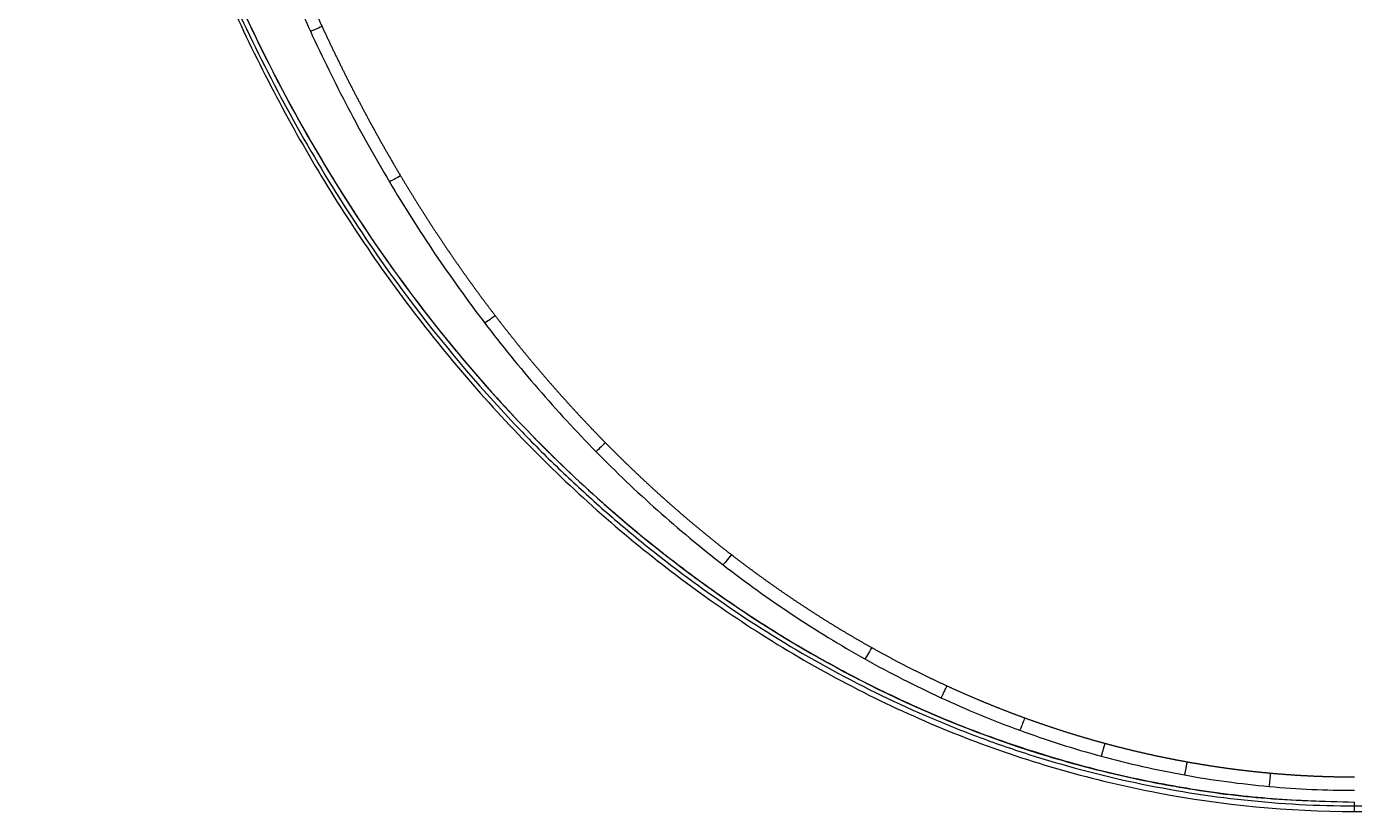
# Model space of a CAD drawing. Header units: millimetres. Extents: x 0 to 2520, y 0 to 1796.
# Drawn here: x 840 to 1026.1, y 760.3 to 870.4 of the extents above; entities that cross this region are included whole.
import ezdxf

# ---------------------------------------------------------------- set-up
doc = ezdxf.new("R2010")
doc.units = ezdxf.units.MM
doc.header["$LTSCALE"] = 50

msp = doc.modelspace()

# ---------------------------------------------------------------- linework, layer by layer
at = {"color": 7, "linetype": 'Continuous'}
msp.add_ellipse((905.667, 829.994), major_axis=(1.589, 1.215), ratio=0.0486476, start_param=3.5000309, end_param=4.6720622, dxfattribs=at)
for points, knots in [([(841.065, 1109.522), (841.06, 1109.256), (841.048, 1108.568), (841.016, 1106.73), (840.993, 1105.347), (840.957, 1103.021), (840.936, 1101.609), (840.912, 1099.839), (840.908, 1099.485), (840.899, 1098.777), (840.894, 1098.422), (840.885, 1097.712), (840.881, 1097.356), (840.873, 1096.643), (840.869, 1096.287), (840.862, 1095.572), (840.858, 1095.214), (840.851, 1094.497), (840.848, 1094.139), (840.838, 1093.061), (840.832, 1092.34), (840.816, 1090.172), (840.807, 1088.72), (840.794, 1085.8), (840.789, 1084.333), (840.78, 1079.913), (840.783, 1076.941), (840.811, 1067.96), (840.858, 1061.887), (840.968, 1052.707), (841.012, 1049.635), (841.105, 1044.123), (841.164, 1041.04), (841.247, 1037.299), (841.292, 1035.369), (841.324, 1034.078), (841.357, 1032.788), (841.374, 1032.144), (841.409, 1030.854), (841.426, 1030.209), (841.516, 1026.985), (841.593, 1024.406), (841.845, 1016.668), (842.039, 1011.512), (842.491, 1001.201), (842.748, 996.045), (843.371, 985.744), (843.736, 980.595), (844.623, 970.312), (845.145, 965.178), (846.079, 957.493), (846.416, 954.934), (847.147, 949.826), (847.541, 947.276), (848.812, 939.64), (849.779, 934.569), (851.966, 924.481), (853.186, 919.466), (857.241, 904.525), (860.473, 894.705), (868.085, 875.517), (872.466, 866.149), (879.967, 852.605), (882.622, 848.176), (888.247, 839.522), (891.217, 835.297), (899.032, 825.024), (905.747, 817.16), (914.874, 808.054), (920.571, 802.816), (924.507, 799.487), (930.516, 794.62), (934.66, 791.544), (943.202, 785.771), (947.601, 783.073), (956.63, 778.095), (961.26, 775.814), (968.356, 772.742), (970.747, 771.776), (975.573, 769.964), (978.009, 769.117), (985.374, 766.763), (990.363, 765.438), (1005.492, 762.229), (1015.797, 761.112), (1026.109, 761.111)], [0, 0, 0, 0, 0.0024231, 0.0061591, 0.0127523, 0.0127523, 0.0230814, 0.0230814, 0.0256637, 0.0256637, 0.028246, 0.028246, 0.0308283, 0.0308283, 0.0334106, 0.0334106, 0.0359929, 0.0359929, 0.0385752, 0.0385752, 0.0437397, 0.0437397, 0.0540689, 0.0540689, 0.064398, 0.064398, 0.0850563, 0.0850563, 0.126373, 0.126373, 0.1470313, 0.1470313, 0.1633507, 0.1676896, 0.1720285, 0.1763674, 0.1763674, 0.1807063, 0.1807063, 0.1850452, 0.1850452, 0.2024009, 0.2024009, 0.2371122, 0.2371122, 0.2718234, 0.2718234, 0.3065347, 0.3065347, 0.341246, 0.341246, 0.3586016, 0.3586016, 0.3759573, 0.3759573, 0.4106686, 0.4106686, 0.4453798, 0.4453798, 0.5148024, 0.5148024, 0.584225, 0.584225, 0.6189362, 0.6189362, 0.6536475, 0.6536475, 0.705762, 0.7230701, 0.7403782, 0.7576863, 0.7576863, 0.7923026, 0.7923026, 0.8269188, 0.8269188, 0.861535, 0.861535, 0.8788432, 0.8788432, 0.8961513, 0.8961513, 0.9307675, 0.9307675, 1, 1, 1, 1]), ([(1026.109, 761.111), (1036.421, 761.112), (1046.726, 762.229), (1061.855, 765.438), (1066.844, 766.763), (1074.209, 769.117), (1076.645, 769.964), (1081.471, 771.776), (1083.862, 772.742), (1090.958, 775.814), (1095.588, 778.095), (1104.617, 783.073), (1109.016, 785.771), (1117.558, 791.544), (1121.702, 794.62), (1127.711, 799.487), (1131.647, 802.816), (1137.344, 808.054), (1146.471, 817.16), (1153.186, 825.024), (1161.001, 835.297), (1163.971, 839.522), (1169.596, 848.176), (1172.251, 852.605), (1179.752, 866.149), (1184.133, 875.517), (1191.745, 894.705), (1194.977, 904.525), (1199.032, 919.466), (1200.252, 924.481), (1202.439, 934.569), (1203.406, 939.64), (1204.677, 947.276), (1205.071, 949.826), (1205.802, 954.934), (1206.139, 957.493), (1207.073, 965.178), (1207.594, 970.312), (1208.482, 980.595), (1208.847, 985.744), (1209.47, 996.045), (1209.727, 1001.201), (1210.179, 1011.512), (1210.373, 1016.668), (1210.625, 1024.406), (1210.702, 1026.985), (1210.792, 1030.209), (1210.809, 1030.854), (1210.844, 1032.144), (1210.861, 1032.788), (1210.894, 1034.078), (1210.926, 1035.369), (1210.971, 1037.299), (1211.054, 1041.04), (1211.113, 1044.123), (1211.206, 1049.635), (1211.25, 1052.707), (1211.36, 1061.887), (1211.407, 1067.96), (1211.435, 1076.941), (1211.437, 1079.913), (1211.429, 1084.333), (1211.424, 1085.8), (1211.411, 1088.72), (1211.402, 1090.172), (1211.386, 1092.34), (1211.38, 1093.061), (1211.37, 1094.139), (1211.367, 1094.497), (1211.36, 1095.214), (1211.356, 1095.572), (1211.349, 1096.287), (1211.345, 1096.643), (1211.337, 1097.356), (1211.332, 1097.712), (1211.324, 1098.422), (1211.319, 1098.777), (1211.31, 1099.485), (1211.306, 1099.839), (1211.282, 1101.609), (1211.261, 1103.021), (1211.225, 1105.347), (1211.202, 1106.73), (1211.17, 1108.568), (1211.158, 1109.256), (1211.153, 1109.522)], [0, 0, 0, 0, 0.0692325, 0.0692325, 0.1038487, 0.1038487, 0.1211568, 0.1211568, 0.138465, 0.138465, 0.1730812, 0.1730812, 0.2076974, 0.2076974, 0.2423137, 0.2423137, 0.2596218, 0.2769299, 0.294238, 0.3463525, 0.3463525, 0.3810638, 0.3810638, 0.415775, 0.415775, 0.4851976, 0.4851976, 0.5546202, 0.5546202, 0.5893314, 0.5893314, 0.6240427, 0.6240427, 0.6413984, 0.6413984, 0.658754, 0.658754, 0.6934653, 0.6934653, 0.7281766, 0.7281766, 0.7628878, 0.7628878, 0.7975991, 0.7975991, 0.8149548, 0.8149548, 0.8192937, 0.8192937, 0.8236326, 0.8236326, 0.8279715, 0.8323104, 0.8366493, 0.8529687, 0.8529687, 0.873627, 0.873627, 0.9149437, 0.9149437, 0.935602, 0.935602, 0.9459311, 0.9459311, 0.9562603, 0.9562603, 0.9614248, 0.9614248, 0.9640071, 0.9640071, 0.9665894, 0.9665894, 0.9691717, 0.9691717, 0.971754, 0.971754, 0.9743363, 0.9743363, 0.9769186, 0.9769186, 0.9872477, 0.9872477, 0.9938409, 0.9975769, 1, 1, 1, 1]), ([(840.01, 1101.129), (840.067, 1083.036), (840.278, 1064.946), (840.981, 1028.769), (841.496, 1010.669), (843.58, 974.673), (845.266, 956.784), (851.736, 921.535), (856.417, 904.158), (866.269, 878.574), (870.04, 870.129), (878.458, 853.915), (883.125, 846.088), (893.476, 831.053), (899.201, 823.793), (911.54, 810.214), (918.12, 803.921), (932.133, 792.368), (939.564, 787.107), (955.379, 777.737), (963.7, 773.684), (980.74, 767.169), (989.522, 764.66), (1007.64, 761.223), (1016.857, 760.326), (1026.109, 760.326)], [0, 0, 0, 0, 0.125, 0.125, 0.25, 0.25, 0.375, 0.375, 0.5, 0.5, 0.5625, 0.5625, 0.625, 0.625, 0.6875, 0.6875, 0.75, 0.75, 0.8125, 0.8125, 0.875, 0.875, 0.9375, 0.9375, 1, 1, 1, 1]), ([(1026.109, 760.326), (1035.301, 760.326), (1044.343, 761.203), (1062.156, 764.534), (1070.987, 767.013), (1088.096, 773.493), (1096.269, 777.447), (1111.931, 786.634), (1119.473, 791.912), (1133.592, 803.459), (1140.17, 809.713), (1152.439, 823.104), (1158.161, 830.287), (1173.782, 852.756), (1182.109, 868.866), (1195.412, 902.903), (1200.211, 920.394), (1206.838, 955.847), (1208.577, 973.887), (1210.709, 1010.202), (1211.228, 1028.386), (1211.939, 1064.754), (1212.151, 1082.941), (1212.208, 1101.129)], [0, 0, 0, 0, 0.0625, 0.0625, 0.125, 0.125, 0.1875, 0.1875, 0.25, 0.25, 0.3125, 0.3125, 0.375, 0.375, 0.5, 0.5, 0.625, 0.625, 0.75, 0.75, 0.875, 0.875, 1, 1, 1, 1]), ([(841.824, 1029.768), (841.984, 1024.742), (842.314, 1014.36), (843.04, 998.302), (844.077, 981.543), (846.044, 960.073), (850.675, 929.468), (861.365, 891.077), (880.253, 850.654), (902.329, 820.858), (923.867, 800.298), (941.496, 787.146), (961.233, 775.967), (978.138, 769.352), (992.045, 765.578), (1002.006, 763.54), (1013.529, 761.972), (1021.755, 761.755), (1026.109, 761.64)], [0, 0, 0, 0, 0.0415967, 0.0859161, 0.1329577, 0.1804732, 0.2642143, 0.3887051, 0.5087012, 0.6314141, 0.6927753, 0.7545101, 0.8128427, 0.8799438, 0.9039651, 0.9319838, 0.9639944, 1, 1, 1, 1]), ([(842.326, 1015.953), (842.338, 1015.642), (842.523, 1010.813), (842.911, 1001.859), (843.597, 989.493), (844.409, 978.32), (845.332, 968.353), (846.314, 959.734), (847.309, 952.38), (848.31, 945.92), (849.375, 939.806), (850.557, 933.717), (852.69, 923.779), (856.225, 909.998), (861.885, 892.598), (868.802, 875.445), (876.471, 859.896), (884.64, 846.005), (893.021, 833.778), (902.121, 822.341), (911.75, 811.894), (919.837, 804.306), (926.006, 799.084), (930.313, 795.649), (935.12, 792.052), (940.78, 788.125), (947.483, 783.886), (955.315, 779.463), (964.38, 775.015), (974.721, 770.776), (985.263, 767.365), (995.733, 764.784), (1005.944, 762.981), (1014.813, 762.04), (1020.263, 761.811), (1022.064, 761.772)], [0, 0, 0, 0, 0.0027023, 0.0420273, 0.0779204, 0.1103892, 0.1394265, 0.1649511, 0.1858094, 0.2039504, 0.2217908, 0.2397661, 0.2578815, 0.3101628, 0.3633912, 0.4168635, 0.4708468, 0.513981, 0.5568745, 0.599632, 0.6409546, 0.6803041, 0.6959612, 0.7112252, 0.7281996, 0.7481551, 0.7711135, 0.7971324, 0.8263257, 0.8588507, 0.8942278, 0.9225635, 0.9525494, 0.9843342, 1, 1, 1, 1]), ([(870.854, 891.775), (872.174, 888.033), (873.577, 884.318), (876.555, 876.955), (878.13, 873.307), (879.794, 869.698)], [0, 0, 0, 0, 0.5, 0.5, 1, 1, 1, 1]), ([(872.532, 892.277), (872.56, 892.2), (872.614, 892.045), (872.697, 891.814), (872.779, 891.582), (872.862, 891.35), (872.945, 891.119), (873.028, 890.887), (873.111, 890.656), (873.195, 890.424), (873.279, 890.193), (873.363, 889.962), (873.447, 889.73), (873.532, 889.499), (873.616, 889.268), (873.701, 889.037), (873.787, 888.806), (873.872, 888.575), (873.958, 888.344), (874.043, 888.113), (874.129, 887.883), (874.216, 887.652), (874.302, 887.421), (874.389, 887.191), (874.476, 886.96), (874.563, 886.73), (874.651, 886.5), (874.738, 886.269), (874.826, 886.039), (874.914, 885.809), (875.002, 885.579), (875.091, 885.349), (875.18, 885.119), (875.269, 884.889), (875.358, 884.659), (875.447, 884.43), (875.537, 884.2), (875.627, 883.97), (875.717, 883.741), (875.807, 883.511), (875.897, 883.282), (875.988, 883.053), (876.079, 882.824), (876.17, 882.595), (876.262, 882.366), (876.353, 882.137), (876.445, 881.908), (876.537, 881.679), (876.629, 881.451), (876.722, 881.222), (876.815, 880.993), (876.908, 880.765), (877.001, 880.537), (877.094, 880.309), (877.188, 880.08), (877.282, 879.852), (877.376, 879.624), (877.47, 879.397), (877.564, 879.169), (877.659, 878.941), (877.754, 878.713), (877.849, 878.486), (877.945, 878.259), (878.04, 878.031), (878.136, 877.804), (878.232, 877.577), (878.328, 877.35), (878.425, 877.123), (878.522, 876.896), (878.618, 876.67), (878.716, 876.443), (878.813, 876.216), (878.911, 875.99), (879.008, 875.764), (879.106, 875.538), (879.205, 875.311), (879.303, 875.085), (879.402, 874.86), (879.501, 874.634), (879.6, 874.408), (879.699, 874.183), (879.799, 873.957), (879.899, 873.732), (879.999, 873.507), (880.099, 873.282), (880.2, 873.057), (880.3, 872.832), (880.401, 872.607), (880.502, 872.382), (880.604, 872.158), (880.705, 871.933), (880.807, 871.709), (880.909, 871.485), (881.012, 871.261), (881.114, 871.037), (881.217, 870.813), (881.32, 870.589), (881.388, 870.44), (881.423, 870.366)], [0, 0, 0, 0, 0.0103984, 0.0207979, 0.0311982, 0.0415996, 0.0520019, 0.062405, 0.0728091, 0.0832141, 0.0936199, 0.1040265, 0.1144339, 0.1248422, 0.1352512, 0.145661, 0.1560715, 0.1664827, 0.1768947, 0.1873073, 0.1977205, 0.2081345, 0.218549, 0.2289641, 0.2393799, 0.2497962, 0.260213, 0.2706304, 0.2810482, 0.2914666, 0.3018854, 0.3123047, 0.3227244, 0.3331445, 0.343565, 0.3539859, 0.3644071, 0.3748286, 0.3852505, 0.3956727, 0.4060951, 0.4165178, 0.4269407, 0.4373639, 0.4477872, 0.4582107, 0.4686344, 0.4790582, 0.4894821, 0.4999062, 0.5103303, 0.5207544, 0.5311787, 0.5416029, 0.5520271, 0.5624514, 0.5728755, 0.5832997, 0.5937237, 0.6041477, 0.6145715, 0.6249953, 0.6354188, 0.6458422, 0.6562654, 0.6666884, 0.6771112, 0.6875337, 0.697956, 0.708378, 0.7187996, 0.729221, 0.739642, 0.7500626, 0.7604829, 0.7709027, 0.7813222, 0.7917412, 0.8021597, 0.8125778, 0.8229953, 0.8334124, 0.8438289, 0.8542449, 0.8646603, 0.8750751, 0.8854893, 0.8959029, 0.9063158, 0.9167281, 0.9271396, 0.9375505, 0.9479607, 0.9583701, 0.9687788, 0.9791866, 0.9895937, 1, 1, 1, 1]), ([(879.794, 869.698), (881.456, 866.092), (883.208, 862.526), (886.897, 855.486), (888.834, 852.013), (890.866, 848.595)], [0, 0, 0, 0, 0.5, 0.5, 1, 1, 1, 1]), ([(881.423, 870.366), (881.457, 870.291), (881.526, 870.142), (881.63, 869.919), (881.734, 869.696), (881.838, 869.472), (881.942, 869.249), (882.047, 869.026), (882.151, 868.803), (882.256, 868.581), (882.362, 868.358), (882.467, 868.135), (882.573, 867.913), (882.679, 867.691), (882.785, 867.468), (882.892, 867.246), (882.998, 867.024), (883.105, 866.802), (883.212, 866.58), (883.32, 866.358), (883.427, 866.137), (883.535, 865.915), (883.643, 865.694), (883.752, 865.472), (883.86, 865.251), (883.969, 865.03), (884.078, 864.809), (884.187, 864.588), (884.297, 864.367), (884.407, 864.147), (884.517, 863.926), (884.627, 863.706), (884.737, 863.485), (884.848, 863.265), (884.959, 863.045), (885.07, 862.825), (885.182, 862.605), (885.293, 862.386), (885.405, 862.166), (885.517, 861.946), (885.63, 861.727), (885.742, 861.508), (885.855, 861.289), (885.968, 861.07), (886.081, 860.851), (886.195, 860.632), (886.309, 860.413), (886.423, 860.195), (886.537, 859.976), (886.651, 859.758), (886.766, 859.54), (886.881, 859.322), (886.996, 859.104), (887.112, 858.886), (887.227, 858.669), (887.343, 858.451), (887.459, 858.234), (887.576, 858.016), (887.692, 857.799), (887.809, 857.582), (887.926, 857.366), (888.044, 857.149), (888.161, 856.932), (888.279, 856.716), (888.397, 856.499), (888.515, 856.283), (888.634, 856.067), (888.753, 855.851), (888.872, 855.636), (888.991, 855.42), (889.11, 855.205), (889.23, 854.989), (889.35, 854.774), (889.47, 854.559), (889.59, 854.344), (889.711, 854.129), (889.832, 853.915), (889.953, 853.7), (890.074, 853.486), (890.196, 853.272), (890.318, 853.058), (890.44, 852.844), (890.562, 852.63), (890.685, 852.417), (890.807, 852.203), (890.93, 851.99), (891.054, 851.777), (891.177, 851.564), (891.301, 851.351), (891.425, 851.138), (891.549, 850.926), (891.673, 850.713), (891.798, 850.501), (891.923, 850.289), (892.048, 850.077), (892.173, 849.866), (892.299, 849.654), (892.383, 849.513), (892.425, 849.443)], [0, 0, 0, 0, 0.0104127, 0.020826, 0.0312398, 0.0416541, 0.0520689, 0.0624842, 0.0728999, 0.0833161, 0.0937327, 0.1041498, 0.1145672, 0.124985, 0.1354032, 0.1458218, 0.1562407, 0.1666599, 0.1770794, 0.1874993, 0.1979194, 0.2083398, 0.2187604, 0.2291813, 0.2396024, 0.2500237, 0.2604452, 0.2708669, 0.2812887, 0.2917107, 0.3021329, 0.3125551, 0.3229775, 0.3334, 0.3438225, 0.3542451, 0.3646678, 0.3750905, 0.3855132, 0.3959359, 0.4063586, 0.4167813, 0.427204, 0.4376266, 0.4480491, 0.4584716, 0.468894, 0.4793162, 0.4897384, 0.5001604, 0.5105823, 0.521004, 0.5314256, 0.5418469, 0.5522681, 0.562689, 0.5731097, 0.5835302, 0.5939504, 0.6043703, 0.61479, 0.6252093, 0.6356284, 0.6460471, 0.6564655, 0.6668835, 0.6773012, 0.6877185, 0.6981354, 0.708552, 0.7189681, 0.7293837, 0.739799, 0.7502137, 0.7606281, 0.7710419, 0.7814552, 0.7918681, 0.8022804, 0.8126922, 0.8231035, 0.8335141, 0.8439243, 0.8543338, 0.8647428, 0.8751512, 0.8855589, 0.895966, 0.9063725, 0.9167783, 0.9271835, 0.9375879, 0.9479917, 0.9583948, 0.9687972, 0.9791989, 0.9895998, 1, 1, 1, 1]), ([(892.425, 849.443), (892.462, 849.38), (892.537, 849.254), (892.65, 849.066), (892.763, 848.877), (892.876, 848.689), (892.99, 848.501), (893.103, 848.313), (893.217, 848.125), (893.331, 847.937), (893.445, 847.749), (893.56, 847.561), (893.674, 847.374), (893.789, 847.186), (893.904, 846.999), (894.019, 846.812), (894.135, 846.624), (894.25, 846.437), (894.366, 846.25), (894.482, 846.063), (894.599, 845.876), (894.715, 845.69), (894.832, 845.503), (894.949, 845.316), (895.066, 845.13), (895.184, 844.944), (895.301, 844.757), (895.419, 844.571), (895.537, 844.385), (895.655, 844.199), (895.774, 844.013), (895.892, 843.828), (896.011, 843.642), (896.13, 843.457), (896.249, 843.271), (896.369, 843.086), (896.489, 842.901), (896.608, 842.715), (896.729, 842.53), (896.849, 842.346), (896.969, 842.161), (897.09, 841.976), (897.211, 841.791), (897.332, 841.607), (897.454, 841.423), (897.575, 841.238), (897.697, 841.054), (897.819, 840.87), (897.941, 840.686), (898.064, 840.502), (898.186, 840.319), (898.309, 840.135), (898.432, 839.952), (898.556, 839.768), (898.679, 839.585), (898.803, 839.402), (898.927, 839.219), (899.051, 839.036), (899.175, 838.853), (899.3, 838.67), (899.425, 838.488), (899.55, 838.305), (899.675, 838.123), (899.8, 837.941), (899.926, 837.759), (900.052, 837.577), (900.178, 837.395), (900.304, 837.213), (900.43, 837.031), (900.557, 836.85), (900.684, 836.669), (900.811, 836.487), (900.938, 836.306), (901.066, 836.125), (901.193, 835.944), (901.321, 835.763), (901.449, 835.583), (901.578, 835.402), (901.706, 835.222), (901.835, 835.041), (901.964, 834.861), (902.093, 834.681), (902.223, 834.501), (902.352, 834.321), (902.482, 834.142), (902.612, 833.962), (902.743, 833.783), (902.873, 833.603), (903.004, 833.424), (903.135, 833.245), (903.266, 833.066), (903.397, 832.887), (903.528, 832.709), (903.66, 832.53), (903.792, 832.352), (903.924, 832.173), (904.057, 831.995), (904.189, 831.817), (904.322, 831.639), (904.455, 831.461), (904.588, 831.284), (904.722, 831.106), (904.855, 830.929), (904.989, 830.752), (905.123, 830.574), (905.257, 830.397), (905.392, 830.221), (905.527, 830.044), (905.617, 829.926), (905.661, 829.867)], [0, 0, 0, 0, 0.0092881, 0.0185775, 0.0278682, 0.03716, 0.0464531, 0.0557474, 0.065043, 0.0743397, 0.0836377, 0.0929368, 0.1022372, 0.1115387, 0.1208414, 0.1301454, 0.1394504, 0.1487567, 0.1580642, 0.1673728, 0.1766825, 0.1859934, 0.1953055, 0.2046187, 0.2139331, 0.2232485, 0.2325652, 0.2418829, 0.2512018, 0.2605218, 0.2698429, 0.2791651, 0.2884884, 0.2978128, 0.3071383, 0.3164649, 0.3257926, 0.3351214, 0.3444513, 0.3537822, 0.3631142, 0.3724472, 0.3817814, 0.3911166, 0.4004528, 0.4097901, 0.4191284, 0.4284678, 0.4378082, 0.4471497, 0.4564921, 0.4658356, 0.4751802, 0.4845257, 0.4938723, 0.5032198, 0.5125684, 0.521918, 0.5312686, 0.5406202, 0.5499727, 0.5593263, 0.5686808, 0.5780364, 0.5873929, 0.5967503, 0.6061088, 0.6154682, 0.6248286, 0.6341899, 0.6435522, 0.6529155, 0.6622797, 0.6716448, 0.6810109, 0.690378, 0.699746, 0.7091149, 0.7184847, 0.7278555, 0.7372272, 0.7465998, 0.7559734, 0.7653478, 0.7747232, 0.7840995, 0.7934767, 0.8028548, 0.8122338, 0.8216138, 0.8309946, 0.8403763, 0.8497589, 0.8591424, 0.8685267, 0.877912, 0.8872982, 0.8966852, 0.9060731, 0.9154619, 0.9248515, 0.9342421, 0.9436335, 0.9530257, 0.9624189, 0.9718129, 0.9812077, 0.9906034, 1, 1, 1, 1]), ([(890.866, 848.595), (892.897, 845.18), (895.024, 841.82), (899.468, 835.226), (901.786, 831.992), (904.199, 828.829)], [0, 0, 0, 0, 0.5, 0.5, 1, 1, 1, 1]), ([(904.199, 828.829), (906.611, 825.668), (909.118, 822.579), (914.32, 816.559), (917.016, 813.629), (919.804, 810.789)], [0, 0, 0, 0, 0.5, 0.5, 1, 1, 1, 1]), ([(905.661, 829.867), (905.706, 829.809), (905.795, 829.693), (905.929, 829.518), (906.063, 829.344), (906.197, 829.17), (906.332, 828.996), (906.466, 828.822), (906.601, 828.648), (906.736, 828.475), (906.872, 828.301), (907.007, 828.128), (907.143, 827.955), (907.279, 827.782), (907.415, 827.609), (907.551, 827.436), (907.688, 827.263), (907.825, 827.091), (907.962, 826.918), (908.099, 826.746), (908.236, 826.574), (908.374, 826.402), (908.512, 826.23), (908.65, 826.059), (908.788, 825.887), (908.926, 825.716), (909.065, 825.544), (909.204, 825.373), (909.343, 825.202), (909.482, 825.031), (909.622, 824.861), (909.761, 824.69), (909.901, 824.52), (910.041, 824.35), (910.181, 824.179), (910.322, 824.01), (910.463, 823.84), (910.604, 823.67), (910.745, 823.501), (910.886, 823.331), (911.027, 823.162), (911.169, 822.993), (911.311, 822.824), (911.453, 822.655), (911.596, 822.486), (911.738, 822.318), (911.881, 822.15), (912.024, 821.981), (912.167, 821.813), (912.311, 821.646), (912.454, 821.478), (912.598, 821.31), (912.742, 821.143), (912.886, 820.976), (913.031, 820.808), (913.175, 820.641), (913.32, 820.475), (913.465, 820.308), (913.61, 820.141), (913.756, 819.975), (913.902, 819.809), (914.047, 819.643), (914.194, 819.477), (914.34, 819.311), (914.486, 819.146), (914.633, 818.98), (914.78, 818.815), (914.927, 818.65), (915.074, 818.485), (915.222, 818.32), (915.37, 818.155), (915.518, 817.991), (915.666, 817.827), (915.814, 817.662), (915.963, 817.498), (916.112, 817.335), (916.261, 817.171), (916.41, 817.007), (916.559, 816.844), (916.709, 816.681), (916.859, 816.518), (917.009, 816.355), (917.159, 816.192), (917.309, 816.03), (917.46, 815.867), (917.611, 815.705), (917.762, 815.543), (917.913, 815.381), (918.065, 815.22), (918.216, 815.058), (918.368, 814.897), (918.52, 814.735), (918.673, 814.574), (918.825, 814.414), (918.978, 814.253), (919.131, 814.092), (919.284, 813.932), (919.437, 813.772), (919.591, 813.612), (919.744, 813.452), (919.898, 813.292), (920.053, 813.133), (920.207, 812.973), (920.362, 812.814), (920.516, 812.655), (920.671, 812.496), (920.827, 812.338), (920.982, 812.179), (921.086, 812.074), (921.138, 812.021)], [0, 0, 0, 0, 0.0093019, 0.0186047, 0.0279083, 0.0372127, 0.0465181, 0.0558242, 0.0651312, 0.0744391, 0.0837478, 0.0930574, 0.1023677, 0.111679, 0.120991, 0.1303039, 0.1396177, 0.1489322, 0.1582476, 0.1675639, 0.1768809, 0.1861988, 0.1955176, 0.2048371, 0.2141575, 0.2234787, 0.2328007, 0.2421236, 0.2514472, 0.2607717, 0.270097, 0.2794232, 0.2887501, 0.2980779, 0.3074065, 0.3167359, 0.3260661, 0.3353971, 0.344729, 0.3540617, 0.3633951, 0.3727294, 0.3820645, 0.3914005, 0.4007372, 0.4100748, 0.4194131, 0.4287523, 0.4380923, 0.4474331, 0.4567747, 0.4661171, 0.4754604, 0.4848044, 0.4941493, 0.5034949, 0.5128414, 0.5221887, 0.5315369, 0.5408858, 0.5502355, 0.5595861, 0.5689375, 0.5782897, 0.5876427, 0.5969965, 0.6063512, 0.6157066, 0.6250629, 0.63442, 0.6437779, 0.6531367, 0.6624963, 0.6718567, 0.6812179, 0.6905799, 0.6999428, 0.7093065, 0.718671, 0.7280364, 0.7374026, 0.7467696, 0.7561374, 0.7655061, 0.7748757, 0.784246, 0.7936172, 0.8029893, 0.8123622, 0.8217359, 0.8311105, 0.8404859, 0.8498622, 0.8592394, 0.8686174, 0.8779962, 0.8873759, 0.8967565, 0.9061379, 0.9155202, 0.9249033, 0.9342873, 0.9436722, 0.953058, 0.9624446, 0.9718322, 0.9812206, 0.9906098, 1, 1, 1, 1]), ([(921.138, 812.021), (920.867, 811.756), (920.57, 811.471), (920.082, 811.021), (919.899, 810.861), (919.804, 810.789)], [0, 0, 0, 0, 0.5, 0.5, 1, 1, 1, 1]), ([(921.138, 812.021), (921.189, 811.968), (921.292, 811.864), (921.447, 811.707), (921.602, 811.55), (921.758, 811.394), (921.913, 811.237), (922.069, 811.081), (922.225, 810.925), (922.381, 810.77), (922.537, 810.614), (922.694, 810.459), (922.85, 810.303), (923.007, 810.148), (923.164, 809.994), (923.322, 809.839), (923.479, 809.685), (923.637, 809.53), (923.794, 809.376), (923.952, 809.222), (924.111, 809.069), (924.269, 808.915), (924.428, 808.762), (924.586, 808.609), (924.745, 808.456), (924.905, 808.303), (925.064, 808.151), (925.223, 807.998), (925.383, 807.846), (925.543, 807.694), (925.703, 807.542), (925.864, 807.391), (926.024, 807.24), (926.185, 807.088), (926.346, 806.937), (926.507, 806.787), (926.668, 806.636), (926.829, 806.486), (926.991, 806.335), (927.153, 806.185), (927.315, 806.036), (927.477, 805.886), (927.64, 805.737), (927.802, 805.587), (927.965, 805.438), (928.128, 805.29), (928.291, 805.141), (928.455, 804.993), (928.618, 804.845), (928.782, 804.697), (928.946, 804.549), (929.11, 804.401), (929.274, 804.254), (929.439, 804.107), (929.604, 803.96), (929.768, 803.813), (929.934, 803.666), (930.099, 803.52), (930.264, 803.374), (930.43, 803.228), (930.596, 803.082), (930.762, 802.936), (930.928, 802.791), (931.095, 802.646), (931.261, 802.501), (931.428, 802.356), (931.595, 802.212), (931.762, 802.067), (931.93, 801.923), (932.097, 801.779), (932.265, 801.636), (932.433, 801.492), (932.601, 801.349), (932.769, 801.206), (932.938, 801.063), (933.107, 800.92), (933.276, 800.778), (933.445, 800.636), (933.614, 800.494), (933.784, 800.352), (933.953, 800.21), (934.123, 800.069), (934.293, 799.928), (934.464, 799.787), (934.634, 799.646), (934.805, 799.506), (934.976, 799.366), (935.147, 799.225), (935.318, 799.086), (935.489, 798.946), (935.661, 798.807), (935.833, 798.667), (936.005, 798.528), (936.177, 798.39), (936.349, 798.251), (936.522, 798.113), (936.695, 797.974), (936.867, 797.837), (937.041, 797.699), (937.214, 797.561), (937.387, 797.424), (937.561, 797.287), (937.735, 797.15), (937.909, 797.014), (938.084, 796.877), (938.258, 796.741), (938.433, 796.605), (938.608, 796.47), (938.724, 796.379), (938.783, 796.334)], [0, 0, 0, 0, 0.0093328, 0.0186658, 0.0279989, 0.0373321, 0.0466654, 0.0559989, 0.0653325, 0.0746663, 0.0840002, 0.0933343, 0.1026685, 0.1120028, 0.1213373, 0.130672, 0.1400068, 0.1493418, 0.1586769, 0.1680122, 0.1773477, 0.1866833, 0.1960192, 0.2053552, 0.2146913, 0.2240277, 0.2333642, 0.242701, 0.2520379, 0.261375, 0.2707124, 0.2800499, 0.2893876, 0.2987256, 0.3080637, 0.3174021, 0.3267407, 0.3360795, 0.3454185, 0.3547578, 0.3640973, 0.3734371, 0.3827771, 0.3921173, 0.4014578, 0.4107985, 0.4201396, 0.4294808, 0.4388224, 0.4481642, 0.4575063, 0.4668486, 0.4761913, 0.4855342, 0.4948775, 0.504221, 0.5135649, 0.522909, 0.5322535, 0.5415983, 0.5509434, 0.5602888, 0.5696346, 0.5789807, 0.5883272, 0.597674, 0.6070211, 0.6163686, 0.6257165, 0.6350648, 0.6444134, 0.6537624, 0.6631118, 0.6724616, 0.6818118, 0.6911624, 0.7005134, 0.7098649, 0.7192167, 0.728569, 0.7379217, 0.7472748, 0.7566284, 0.7659825, 0.775337, 0.784692, 0.7940474, 0.8034033, 0.8127597, 0.8221166, 0.831474, 0.8408319, 0.8501903, 0.8595492, 0.8689087, 0.8782687, 0.8876292, 0.8969903, 0.9063519, 0.9157141, 0.9250768, 0.9344401, 0.943804, 0.9531685, 0.9625336, 0.9718993, 0.9812656, 0.9906325, 1, 1, 1, 1]), ([(919.804, 810.789), (922.59, 807.951), (928.349, 802.452), (934.47, 797.351), (937.619, 794.911), (937.619, 794.911)], [0, 0, 0, 0, 0.4999988, 0.9999975, 1, 1, 1, 1]), ([(938.783, 796.334), (938.543, 796.025), (938.278, 795.69), (937.849, 795.166), (937.693, 794.985), (937.619, 794.911)], [0, 0, 0, 0, 0.5, 0.5, 1, 1, 1, 1]), ([(937.619, 794.911), (940.766, 792.473), (947.234, 787.818), (954.036, 783.652), (957.513, 781.703)], [0, 0, 0, 0, 0.4999994, 1, 1, 1, 1]), ([(938.783, 796.334), (938.835, 796.294), (938.94, 796.213), (939.097, 796.092), (939.254, 795.971), (939.412, 795.85), (939.57, 795.73), (939.727, 795.609), (939.885, 795.489), (940.043, 795.369), (940.202, 795.249), (940.36, 795.13), (940.519, 795.01), (940.677, 794.891), (940.836, 794.772), (940.995, 794.653), (941.154, 794.535), (941.313, 794.416), (941.473, 794.298), (941.632, 794.18), (941.792, 794.062), (941.951, 793.945), (942.111, 793.827), (942.271, 793.71), (942.432, 793.593), (942.592, 793.476), (942.752, 793.36), (942.913, 793.243), (943.074, 793.127), (943.235, 793.011), (943.396, 792.895), (943.557, 792.779), (943.718, 792.664), (943.879, 792.549), (944.041, 792.433), (944.203, 792.319), (944.365, 792.204), (944.527, 792.089), (944.689, 791.975), (944.851, 791.861), (945.013, 791.747), (945.176, 791.633), (945.339, 791.52), (945.501, 791.407), (945.664, 791.294), (945.827, 791.181), (945.991, 791.068), (946.154, 790.956), (946.318, 790.843), (946.481, 790.731), (946.645, 790.619), (946.809, 790.508), (946.973, 790.396), (947.137, 790.285), (947.302, 790.174), (947.466, 790.063), (947.631, 789.952), (947.795, 789.842), (947.96, 789.732), (948.125, 789.622), (948.291, 789.512), (948.456, 789.402), (948.621, 789.293), (948.787, 789.184), (948.953, 789.075), (949.119, 788.966), (949.285, 788.857), (949.451, 788.749), (949.617, 788.64), (949.783, 788.532), (949.95, 788.425), (950.117, 788.317), (950.284, 788.21), (950.451, 788.103), (950.618, 787.996), (950.785, 787.889), (950.952, 787.782), (951.12, 787.676), (951.288, 787.57), (951.455, 787.464), (951.623, 787.358), (951.791, 787.253), (951.96, 787.147), (952.128, 787.042), (952.297, 786.938), (952.465, 786.833), (952.634, 786.728), (952.803, 786.624), (952.972, 786.52), (953.141, 786.416), (953.311, 786.313), (953.48, 786.209), (953.65, 786.106), (953.82, 786.003), (953.989, 785.9), (954.159, 785.798), (954.33, 785.696), (954.5, 785.593), (954.67, 785.492), (954.841, 785.39), (955.012, 785.288), (955.183, 785.187), (955.354, 785.086), (955.525, 784.985), (955.696, 784.885), (955.868, 784.784), (956.039, 784.684), (956.211, 784.584), (956.383, 784.484), (956.555, 784.385), (956.727, 784.285), (956.899, 784.186), (957.072, 784.087), (957.244, 783.989), (957.417, 783.89), (957.59, 783.792), (957.763, 783.694), (957.936, 783.596), (958.109, 783.498), (958.282, 783.401), (958.398, 783.336), (958.456, 783.304)], [0, 0, 0, 0, 0.0084049, 0.0168096, 0.025214, 0.0336181, 0.042022, 0.0504256, 0.0588289, 0.067232, 0.0756349, 0.0840375, 0.0924399, 0.1008421, 0.1092441, 0.1176459, 0.1260474, 0.1344488, 0.1428499, 0.1512509, 0.1596517, 0.1680523, 0.1764528, 0.184853, 0.1932532, 0.2016531, 0.210053, 0.2184527, 0.2268522, 0.2352516, 0.2436509, 0.2520501, 0.2604492, 0.2688482, 0.2772471, 0.2856459, 0.2940446, 0.3024432, 0.3108418, 0.3192403, 0.3276388, 0.3360372, 0.3444355, 0.3528338, 0.3612321, 0.3696304, 0.3780287, 0.3864269, 0.3948252, 0.4032234, 0.4116217, 0.42002, 0.4284183, 0.4368166, 0.445215, 0.4536135, 0.462012, 0.4704105, 0.4788092, 0.4872079, 0.4956067, 0.5040056, 0.5124046, 0.5208037, 0.5292029, 0.5376022, 0.5460017, 0.5544013, 0.5628011, 0.571201, 0.5796011, 0.5880013, 0.5964018, 0.6048024, 0.6132032, 0.6216042, 0.6300055, 0.6384069, 0.6468086, 0.6552105, 0.6636127, 0.6720151, 0.6804178, 0.6888207, 0.697224, 0.7056275, 0.7140313, 0.7224354, 0.7308398, 0.7392446, 0.7476496, 0.7560551, 0.7644608, 0.7728669, 0.7812734, 0.7896803, 0.7980875, 0.8064952, 0.8149032, 0.8233116, 0.8317205, 0.8401298, 0.8485395, 0.8569497, 0.8653603, 0.8737714, 0.882183, 0.890595, 0.8990076, 0.9074206, 0.9158342, 0.9242483, 0.9326629, 0.941078, 0.9494937, 0.95791, 0.9663268, 0.9747442, 0.9831622, 0.9915808, 1, 1, 1, 1]), ([(958.456, 783.304), (958.258, 782.951), (958.038, 782.566), (957.688, 781.972), (957.565, 781.775), (957.513, 781.703)], [0, 0, 0, 0, 0.5, 0.5, 1, 1, 1, 1]), ([(958.456, 783.304), (958.515, 783.271), (958.634, 783.205), (958.812, 783.106), (958.99, 783.007), (959.168, 782.908), (959.346, 782.81), (959.525, 782.712), (959.703, 782.614), (959.882, 782.516), (960.061, 782.419), (960.24, 782.322), (960.419, 782.225), (960.598, 782.128), (960.777, 782.032), (960.957, 781.936), (961.136, 781.84), (961.316, 781.744), (961.496, 781.649), (961.676, 781.554), (961.856, 781.459), (962.036, 781.364), (962.216, 781.27), (962.397, 781.175), (962.577, 781.081), (962.758, 780.988), (962.939, 780.894), (963.12, 780.801), (963.301, 780.708), (963.482, 780.615), (963.663, 780.523), (963.844, 780.43), (964.026, 780.338), (964.208, 780.247), (964.389, 780.155), (964.571, 780.064), (964.753, 779.973), (964.936, 779.882), (965.118, 779.792), (965.3, 779.701), (965.483, 779.611), (965.665, 779.522), (965.848, 779.432), (966.031, 779.343), (966.214, 779.254), (966.397, 779.165), (966.581, 779.076), (966.764, 778.988), (966.947, 778.9), (967.131, 778.812), (967.315, 778.725), (967.499, 778.638), (967.683, 778.551), (967.867, 778.464), (968.051, 778.377), (968.235, 778.291), (968.42, 778.205), (968.605, 778.119), (968.789, 778.034), (968.913, 777.977), (968.974, 777.948)], [0, 0, 0, 0, 0.0172519, 0.034503, 0.0517534, 0.069003, 0.0862519, 0.1035002, 0.1207477, 0.1379946, 0.1552409, 0.1724865, 0.1897316, 0.2069761, 0.22422, 0.2414634, 0.2587064, 0.2759488, 0.2931908, 0.3104323, 0.3276735, 0.3449142, 0.3621546, 0.3793946, 0.3966343, 0.4138737, 0.4311128, 0.4483516, 0.4655902, 0.4828286, 0.5000669, 0.5173049, 0.5345428, 0.5517806, 0.5690183, 0.5862559, 0.6034935, 0.6207311, 0.6379686, 0.6552062, 0.6724438, 0.6896815, 0.7069193, 0.7241572, 0.7413953, 0.7586335, 0.7758719, 0.7931105, 0.8103494, 0.8275885, 0.8448279, 0.8620677, 0.8793078, 0.8965482, 0.9137891, 0.9310303, 0.948272, 0.9655142, 0.9827568, 1, 1, 1, 1]), ([(968.974, 777.948), (968.926, 777.844), (968.839, 777.656), (968.706, 777.373), (968.581, 777.109), (968.459, 776.854), (968.352, 776.635), (968.27, 776.471), (968.203, 776.342), (968.174, 776.29), (968.162, 776.27)], [0, 0, 0, 0, 0.1405334, 0.2453524, 0.3711352, 0.4969181, 0.6227009, 0.7484837, 0.8533027, 1, 1, 1, 1]), ([(968.974, 777.948), (969.029, 777.923), (969.137, 777.873), (969.3, 777.799), (969.463, 777.724), (969.626, 777.65), (969.789, 777.576), (969.952, 777.502), (970.116, 777.429), (970.279, 777.355), (970.443, 777.282), (970.606, 777.209), (970.77, 777.136), (970.933, 777.064), (971.097, 776.991), (971.261, 776.919), (971.425, 776.847), (971.589, 776.775), (971.753, 776.704), (971.917, 776.632), (972.081, 776.561), (972.246, 776.49), (972.41, 776.42), (972.574, 776.349), (972.739, 776.279), (972.904, 776.209), (973.068, 776.139), (973.233, 776.069), (973.398, 776), (973.563, 775.93), (973.728, 775.861), (973.893, 775.792), (974.058, 775.724), (974.223, 775.655), (974.388, 775.587), (974.553, 775.519), (974.719, 775.451), (974.884, 775.384), (975.05, 775.316), (975.216, 775.249), (975.381, 775.182), (975.547, 775.115), (975.713, 775.049), (975.879, 774.982), (976.045, 774.916), (976.211, 774.85), (976.377, 774.785), (976.543, 774.719), (976.71, 774.654), (976.876, 774.589), (977.043, 774.524), (977.209, 774.459), (977.376, 774.395), (977.542, 774.33), (977.709, 774.266), (977.876, 774.203), (978.043, 774.139), (978.21, 774.076), (978.377, 774.012), (978.544, 773.949), (978.711, 773.887), (978.879, 773.824), (979.046, 773.762), (979.213, 773.7), (979.381, 773.638), (979.548, 773.576), (979.716, 773.515), (979.828, 773.474), (979.884, 773.453)], [0, 0, 0, 0, 0.0151865, 0.0303716, 0.0455552, 0.0607374, 0.0759182, 0.0910975, 0.1062755, 0.1214522, 0.1366275, 0.1518014, 0.1669741, 0.1821454, 0.1973155, 0.2124844, 0.227652, 0.2428183, 0.2579835, 0.2731475, 0.2883104, 0.3034721, 0.3186326, 0.3337921, 0.3489504, 0.3641077, 0.379264, 0.3944192, 0.4095734, 0.4247265, 0.4398788, 0.45503, 0.4701803, 0.4853297, 0.5004782, 0.5156258, 0.5307726, 0.5459185, 0.5610635, 0.5762078, 0.5913513, 0.606494, 0.6216359, 0.6367772, 0.6519177, 0.6670575, 0.6821967, 0.6973352, 0.7124731, 0.7276104, 0.7427471, 0.7578832, 0.7730188, 0.7881538, 0.8032883, 0.8184224, 0.8335559, 0.848689, 0.8638217, 0.878954, 0.8940859, 0.9092174, 0.9243486, 0.9394795, 0.95461, 0.9697403, 0.9848703, 1, 1, 1, 1]), ([(979.884, 773.453), (979.84, 773.334), (979.686, 772.917), (979.439, 772.259), (979.268, 771.826), (979.227, 771.732), (979.215, 771.705)], [0, 0, 0, 0, 0.1424562, 0.4999829, 0.856561, 1, 1, 1, 1]), ([(979.884, 773.453), (979.94, 773.433), (980.052, 773.392), (980.22, 773.331), (980.388, 773.271), (980.556, 773.21), (980.724, 773.15), (980.893, 773.09), (981.061, 773.03), (981.23, 772.97), (981.398, 772.911), (981.567, 772.852), (981.736, 772.793), (981.904, 772.734), (982.073, 772.675), (982.242, 772.617), (982.411, 772.559), (982.58, 772.501), (982.749, 772.443), (982.919, 772.386), (983.088, 772.329), (983.257, 772.272), (983.427, 772.215), (983.596, 772.158), (983.766, 772.102), (983.935, 772.046), (984.105, 771.99), (984.275, 771.934), (984.445, 771.879), (984.615, 771.823), (984.785, 771.768), (984.955, 771.713), (985.125, 771.659), (985.296, 771.604), (985.466, 771.55), (985.636, 771.496), (985.807, 771.442), (985.977, 771.389), (986.148, 771.335), (986.319, 771.282), (986.489, 771.229), (986.66, 771.177), (986.831, 771.124), (987.002, 771.072), (987.173, 771.02), (987.345, 770.968), (987.516, 770.916), (987.687, 770.865), (987.858, 770.814), (988.03, 770.763), (988.201, 770.712), (988.373, 770.662), (988.545, 770.612), (988.717, 770.561), (988.888, 770.512), (989.06, 770.462), (989.232, 770.413), (989.404, 770.363), (989.576, 770.315), (989.749, 770.266), (989.921, 770.217), (990.093, 770.169), (990.266, 770.121), (990.438, 770.073), (990.611, 770.025), (990.783, 769.978), (990.956, 769.931), (991.071, 769.9), (991.129, 769.884)], [0, 0, 0, 0, 0.0151457, 0.030291, 0.0454362, 0.060581, 0.0757257, 0.0908701, 0.1060144, 0.1211585, 0.1363025, 0.1514464, 0.1665902, 0.1817339, 0.1968775, 0.2120211, 0.2271647, 0.2423084, 0.257452, 0.2725958, 0.2877396, 0.3028835, 0.3180275, 0.3331717, 0.348316, 0.3634605, 0.3786053, 0.3937503, 0.4088955, 0.424041, 0.4391868, 0.454333, 0.4694794, 0.4846263, 0.4997735, 0.5149212, 0.5300693, 0.5452178, 0.5603668, 0.5755163, 0.5906664, 0.605817, 0.6209681, 0.6361199, 0.6512723, 0.6664253, 0.681579, 0.6967333, 0.7118884, 0.7270442, 0.7422008, 0.7573581, 0.7725162, 0.7876752, 0.802835, 0.8179956, 0.8331572, 0.8483197, 0.8634831, 0.8786475, 0.8938128, 0.9089792, 0.9241466, 0.9393151, 0.9544846, 0.9696553, 0.9848271, 1, 1, 1, 1]), ([(991.129, 769.884), (991.127, 769.877), (991.123, 769.861), (991.115, 769.833), (991.104, 769.795), (991.092, 769.748), (991.076, 769.692), (991.058, 769.627), (991.038, 769.553), (991.015, 769.469), (990.989, 769.376), (990.961, 769.275), (990.931, 769.167), (990.899, 769.052), (990.865, 768.932), (990.831, 768.809), (990.794, 768.678), (990.757, 768.551), (990.724, 768.436), (990.697, 768.343), (990.675, 768.27), (990.658, 768.214), (990.645, 768.172), (990.636, 768.14), (990.628, 768.118), (990.623, 768.102), (990.62, 768.091), (990.617, 768.084), (990.616, 768.08), (990.616, 768.079)], [0, 0, 0, 0, 0.007456, 0.0183032, 0.0325926, 0.0503881, 0.0717646, 0.0968067, 0.1256069, 0.158265, 0.1948713, 0.2355036, 0.2802282, 0.3290731, 0.3820328, 0.4390592, 0.5000266, 0.5752884, 0.6444027, 0.7071857, 0.7635949, 0.8136761, 0.8575566, 0.8953936, 0.9273732, 0.9536742, 0.9744578, 0.9898629, 1, 1, 1, 1]), ([(991.129, 769.884), (991.186, 769.868), (991.301, 769.837), (991.474, 769.791), (991.647, 769.745), (991.819, 769.699), (991.992, 769.653), (992.165, 769.607), (992.338, 769.562), (992.511, 769.517), (992.684, 769.472), (992.857, 769.427), (993.03, 769.383), (993.203, 769.339), (993.376, 769.295), (993.55, 769.251), (993.723, 769.208), (993.896, 769.164), (994.07, 769.121), (994.243, 769.078), (994.417, 769.036), (994.59, 768.993), (994.764, 768.951), (994.938, 768.909), (995.112, 768.868), (995.285, 768.826), (995.459, 768.785), (995.633, 768.744), (995.807, 768.703), (995.981, 768.662), (996.155, 768.622), (996.33, 768.582), (996.504, 768.542), (996.678, 768.502), (996.852, 768.463), (997.027, 768.424), (997.201, 768.385), (997.376, 768.346), (997.55, 768.308), (997.725, 768.269), (997.9, 768.231), (998.074, 768.193), (998.249, 768.156), (998.424, 768.118), (998.599, 768.081), (998.774, 768.044), (998.949, 768.007), (999.124, 767.971), (999.299, 767.935), (999.474, 767.899), (999.65, 767.863), (999.825, 767.827), (1000, 767.792), (1000.176, 767.757), (1000.351, 767.722), (1000.527, 767.687), (1000.702, 767.653), (1000.878, 767.619), (1001.054, 767.585), (1001.23, 767.551), (1001.405, 767.518), (1001.581, 767.484), (1001.757, 767.451), (1001.933, 767.418), (1002.109, 767.386), (1002.285, 767.353), (1002.461, 767.321), (1002.579, 767.3), (1002.638, 767.289)], [0, 0, 0, 0, 0.0151455, 0.0302908, 0.0454357, 0.0605803, 0.0757247, 0.0908688, 0.1060127, 0.1211565, 0.1363, 0.1514435, 0.1665868, 0.18173, 0.1968732, 0.2120163, 0.2271594, 0.2423024, 0.2574456, 0.2725887, 0.287732, 0.3028753, 0.3180188, 0.3331624, 0.3483062, 0.3634502, 0.3785944, 0.3937388, 0.4088835, 0.4240286, 0.4391739, 0.4543196, 0.4694656, 0.484612, 0.4997589, 0.5149061, 0.5300539, 0.5452021, 0.5603509, 0.5755002, 0.59065, 0.6058005, 0.6209515, 0.6361032, 0.6512555, 0.6664086, 0.6815623, 0.6967168, 0.7118721, 0.7270281, 0.742185, 0.7573427, 0.7725012, 0.7876606, 0.802821, 0.8179823, 0.8331445, 0.8483078, 0.863472, 0.8786373, 0.8938036, 0.9089711, 0.9241396, 0.9393093, 0.9544802, 0.9696522, 0.9848255, 1, 1, 1, 1]), ([(1002.638, 767.289), (1002.696, 767.279), (1002.814, 767.258), (1002.99, 767.226), (1003.167, 767.195), (1003.343, 767.164), (1003.52, 767.133), (1003.696, 767.103), (1003.873, 767.073), (1004.049, 767.043), (1004.226, 767.013), (1004.402, 766.983), (1004.579, 766.954), (1004.755, 766.925), (1004.932, 766.896), (1005.109, 766.867), (1005.285, 766.839), (1005.462, 766.811), (1005.639, 766.783), (1005.816, 766.755), (1005.992, 766.728), (1006.169, 766.701), (1006.346, 766.674), (1006.523, 766.647), (1006.7, 766.621), (1006.877, 766.594), (1007.053, 766.568), (1007.23, 766.543), (1007.407, 766.517), (1007.584, 766.492), (1007.761, 766.467), (1007.938, 766.442), (1008.115, 766.417), (1008.293, 766.393), (1008.47, 766.369), (1008.647, 766.345), (1008.824, 766.321), (1009.001, 766.298), (1009.178, 766.275), (1009.355, 766.252), (1009.533, 766.229), (1009.71, 766.207), (1009.887, 766.184), (1010.065, 766.162), (1010.242, 766.141), (1010.419, 766.119), (1010.597, 766.098), (1010.774, 766.077), (1010.952, 766.056), (1011.129, 766.035), (1011.306, 766.015), (1011.484, 765.995), (1011.661, 765.975), (1011.839, 765.956), (1012.017, 765.936), (1012.194, 765.917), (1012.372, 765.898), (1012.549, 765.88), (1012.727, 765.861), (1012.905, 765.843), (1013.083, 765.825), (1013.26, 765.807), (1013.438, 765.79), (1013.616, 765.773), (1013.794, 765.756), (1013.971, 765.739), (1014.149, 765.722), (1014.268, 765.712), (1014.327, 765.706)], [0, 0, 0, 0, 0.0151844, 0.0303672, 0.0455484, 0.0607282, 0.0759064, 0.0910833, 0.1062586, 0.1214326, 0.1366052, 0.1517764, 0.1669463, 0.1821148, 0.1972821, 0.2124482, 0.227613, 0.2427766, 0.257939, 0.2731003, 0.2882604, 0.3034194, 0.3185774, 0.3337343, 0.3488902, 0.3640451, 0.3791991, 0.394352, 0.4095041, 0.4246553, 0.4398056, 0.4549551, 0.4701037, 0.4852516, 0.5003987, 0.5155451, 0.5306907, 0.5458357, 0.56098, 0.5761237, 0.5912668, 0.6064094, 0.6215513, 0.6366928, 0.6518337, 0.6669742, 0.6821142, 0.6972539, 0.7123931, 0.727532, 0.7426705, 0.7578087, 0.7729467, 0.7880843, 0.8032218, 0.818359, 0.8334961, 0.848633, 0.8637698, 0.8789065, 0.8940432, 0.9091798, 0.9243164, 0.939453, 0.9545896, 0.9697263, 0.9848631, 1, 1, 1, 1]), ([(1014.327, 765.706), (1014.318, 765.6), (1014.308, 765.491), (1014.288, 765.272), (1014.278, 765.162), (1014.258, 764.947), (1014.248, 764.841), (1014.229, 764.64), (1014.22, 764.544), (1014.203, 764.368), (1014.196, 764.287), (1014.182, 764.144), (1014.176, 764.081), (1014.165, 763.977), (1014.161, 763.935), (1014.154, 763.87), (1014.152, 763.847), (1014.15, 763.834)], [0, 0, 0, 0, 0.125, 0.125, 0.25, 0.25, 0.375, 0.375, 0.5, 0.5, 0.625, 0.625, 0.75, 0.75, 0.875, 0.875, 1, 1, 1, 1]), ([(1014.327, 765.706), (1014.387, 765.701), (1014.506, 765.69), (1014.685, 765.674), (1014.864, 765.659), (1015.043, 765.643), (1015.222, 765.628), (1015.401, 765.613), (1015.58, 765.599), (1015.759, 765.584), (1015.937, 765.57), (1016.116, 765.556), (1016.295, 765.542), (1016.474, 765.529), (1016.653, 765.516), (1016.832, 765.503), (1017.01, 765.49), (1017.189, 765.478), (1017.368, 765.466), (1017.547, 765.454), (1017.725, 765.442), (1017.904, 765.431), (1018.083, 765.419), (1018.261, 765.408), (1018.44, 765.398), (1018.619, 765.387), (1018.797, 765.377), (1018.976, 765.367), (1019.155, 765.357), (1019.333, 765.348), (1019.512, 765.339), (1019.69, 765.33), (1019.869, 765.321), (1020.047, 765.312), (1020.226, 765.304), (1020.404, 765.296), (1020.583, 765.288), (1020.761, 765.281), (1020.94, 765.273), (1021.118, 765.266), (1021.297, 765.259), (1021.475, 765.253), (1021.654, 765.247), (1021.832, 765.241), (1022.01, 765.235), (1022.189, 765.229), (1022.367, 765.224), (1022.545, 765.219), (1022.724, 765.214), (1022.902, 765.209), (1023.08, 765.205), (1023.259, 765.201), (1023.437, 765.197), (1023.615, 765.193), (1023.793, 765.19), (1023.972, 765.187), (1024.15, 765.184), (1024.328, 765.181), (1024.506, 765.179), (1024.684, 765.177), (1024.862, 765.175), (1025.041, 765.173), (1025.219, 765.172), (1025.397, 765.171), (1025.575, 765.17), (1025.753, 765.169), (1025.931, 765.169), (1026.05, 765.169), (1026.109, 765.169)], [0, 0, 0, 0, 0.0152316, 0.0304602, 0.0456858, 0.0609083, 0.0761279, 0.0913445, 0.1065582, 0.121769, 0.1369769, 0.152182, 0.1673843, 0.1825838, 0.1977806, 0.2129746, 0.2281659, 0.2433545, 0.2585405, 0.2737239, 0.2889047, 0.3040829, 0.3192586, 0.3344318, 0.3496025, 0.3647708, 0.3799366, 0.3951001, 0.4102611, 0.4254199, 0.4405763, 0.4557305, 0.4708824, 0.486032, 0.5011795, 0.5163248, 0.531468, 0.5466091, 0.561748, 0.576885, 0.5920199, 0.6071528, 0.6222837, 0.6374127, 0.6525397, 0.6676649, 0.6827883, 0.6979098, 0.7130295, 0.7281474, 0.7432636, 0.7583781, 0.7734909, 0.788602, 0.8037115, 0.8188194, 0.8339258, 0.8490306, 0.8641338, 0.8792356, 0.894336, 0.9094349, 0.9245324, 0.9396286, 0.9547234, 0.9698168, 0.9849091, 1, 1, 1, 1])]:
    msp.add_open_spline(points, degree=3, knots=knots, dxfattribs=at)
for points, degree in [([(881.423, 870.366), (880.779, 870.07), (880.07, 869.78), (879.794, 869.698)], 3), ([(892.425, 849.443), (891.805, 849.076), (891.121, 848.703), (890.866, 848.595)], 3), ([(957.513, 781.703), (960.989, 779.755), (964.541, 777.94), (968.162, 776.27)], 3), ([(968.162, 776.27), (971.781, 774.6), (975.468, 773.074), (979.215, 771.705)], 3), ([(979.215, 771.705), (982.961, 770.336), (986.765, 769.125), (990.616, 768.079)], 3), ([(990.616, 768.079), (994.466, 767.033), (998.361, 766.152), (1002.289, 765.443)], 3), ([(1002.289, 765.443), (1006.216, 764.734), (1010.174, 764.195), (1014.15, 763.834)], 3), ([(1014.15, 763.834), (1018.125, 763.472), (1022.116, 763.288), (1026.109, 763.287)], 3), ([(1026.109, 761.111), (1026.109, 761.133), (1026.109, 761.154), (1026.109, 761.287), (1026.109, 761.477), (1026.109, 761.692)], 5), ([(1026.109, 760.326), (1026.109, 760.582), (1026.109, 760.842), (1026.109, 761.111)], 3)]:
    msp.add_open_spline(points, degree=degree, dxfattribs=at)
msp.add_rational_spline([(1002.638, 767.289), (1002.344, 765.664), (1002.289, 765.443)], [0.999921305872, 0.770674734842, 0.999980250198], degree=2, dxfattribs=at)

doc.saveas('drawing.dxf')
